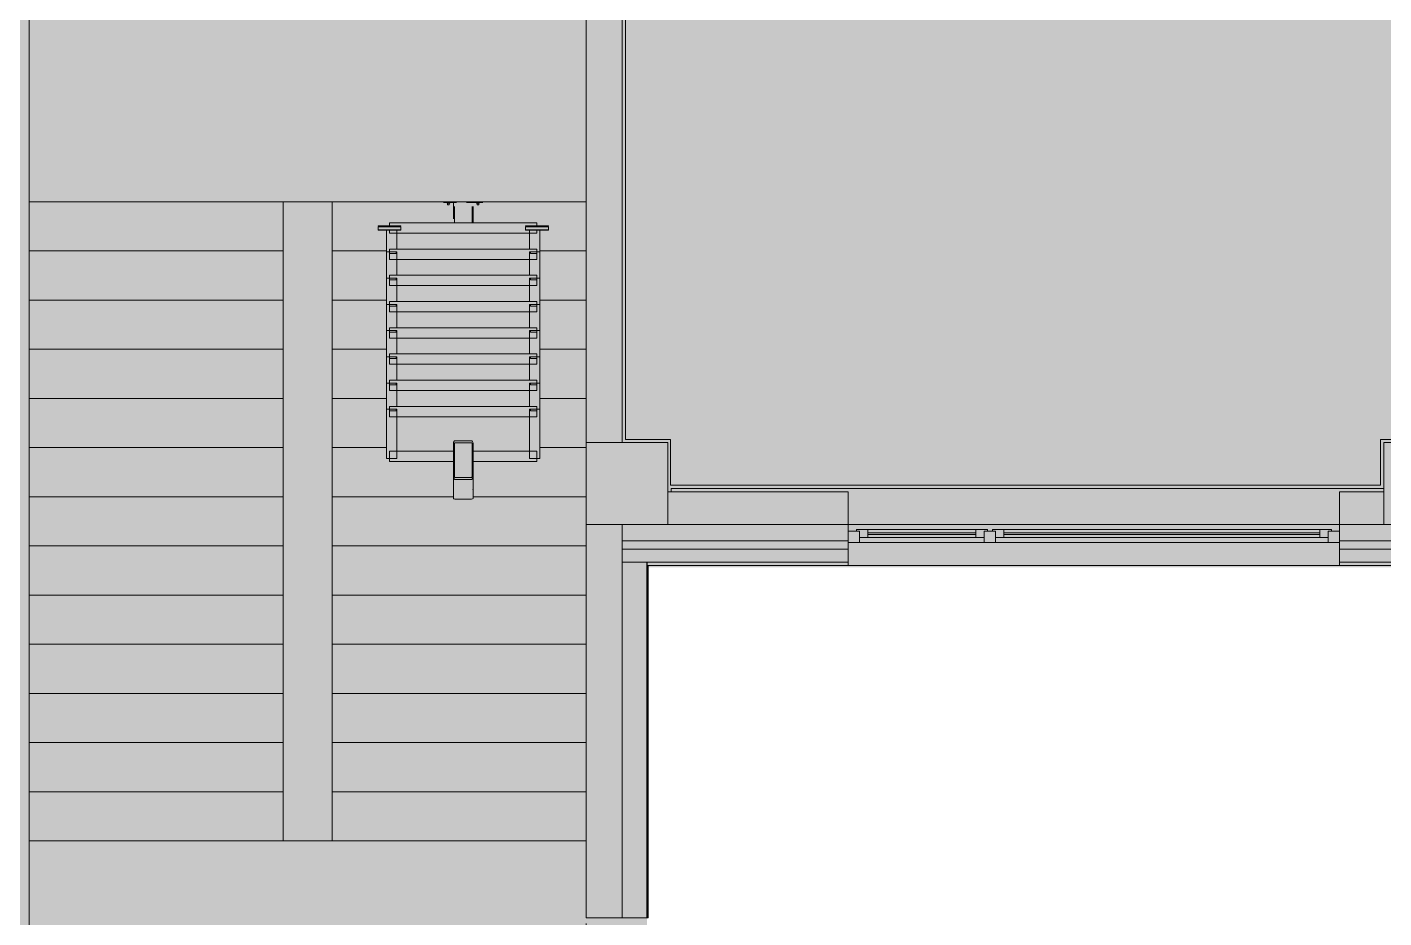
# Model space of a CAD drawing. Header units: millimetres. Extents: x 957 to 228198, y -8553 to 29000.
# Drawn here: x 173256 to 181538, y 1150 to 6585 of the extents above; entities that cross this region are included whole.
import ezdxf

# ---------------------------------------------------------------- set-up
doc = ezdxf.new("R2010")
doc.units = ezdxf.units.MM
doc.linetypes.add('200_ШТРИХ__ш1_п0_6_', pattern=[160, 100, -60])
doc.layers.add('A-DETL-GENF-3', color=7, linetype='Continuous', lineweight=9, true_color=0xc0c0c0, transparency=0.4)
for name, color, linetype, lineweight in [('A-DETL-MBND-1', 7, '200_ШТРИХ__ш1_п0_6_', 9), ('A-WALL', 7, 'Continuous', 9), ('A-WALL-2', 7, 'Continuous', 5)]:
    doc.layers.add(name, color=color, linetype=linetype, lineweight=lineweight)
for name, color, linetype, lineweight, true_color in [('A-FLOR-1', 7, 'Continuous', 5, 0xb7b7b7), ('A-GENM-3', 7, 'Continuous', 5, 0x737373), ('A-GLAZ-3', 7, 'Continuous', 5, 0x737373), ('A-WALL-3', 7, 'Continuous', 5, 0x737373), ('A-WALL-4', 7, 'Continuous', 9, 0x737373), ('I-WALL-2', 7, 'Continuous', 5, 0x737373), ('S-COLS-2', 7, 'Continuous', 5, 0x737373), ('S-STRS-2', 7, 'Continuous', 5, 0x737373)]:
    doc.layers.add(name, color=color, linetype=linetype, lineweight=lineweight, true_color=true_color)

# ---------------------------------------------------------------- blocks, each defined once
blk = doc.blocks.new('BSC_Колонна _Прямоугольная - 500х500-23286270-3_2_2_птичка')
at = {"layer": 'S-COLS-2'}
for p, q in [((250, 250), (-250, 250)), ((-250, 250), (-250, -250)), ((250, -250), (250, 250)), ((-250, -250), (250, -250))]:
    blk.add_line(p, q, dxfattribs=at)
blk = doc.blocks.new('Анкер клиновой - Анкер клиновой МКТ В 10-10-16_85-V319-3_2_2_птичка')
at = {"layer": 'A-DETL-MBND-1'}
for p, q in [((74812, 5515.8), (74812, 5511.8)), ((74812, 5511.8), (74828, 5511.8)), ((74828, 5511.8), (74812, 5511.8)), ((74815, 5515.8), (74815, 5501.8)), ((74815, 5501.8), (74825, 5501.8)), ((74825, 5501.8), (74815, 5501.8)), ((74825, 5501.8), (74825, 5515.8)), ((74828, 5511.8), (74828, 5515.8))]:
    blk.add_line(p, q, dxfattribs=at)
blk = doc.blocks.new('ОМ_Полоса_Трапеция прямоугольная_Прокат_ГОСТ 103-2006 - ОМ_Полоса_Трапеция прямоугольная_Прокат_ГОСТ 103-2006-V320-3_2_2_птичка')
at = {"layer": 'A-GENM-3'}
for p, q in [((74280, 4243.3), (74280, 4253.3)), ((74280, 4253.3), (74320, 4253.3)), ((74320, 4243.3), (74280, 4243.3)), ((74320, 4253.3), (74320, 4243.3))]:
    blk.add_line(p, q, dxfattribs=at)
blk = doc.blocks.new('ОМ_Полоса_Трапеция прямоугольная_Прокат_ГОСТ 103-2006 - ОМ_Полоса_Трапеция прямоугольная_Прокат_ГОСТ 103-2006-V321-3_2_2_птичка')
at = {"layer": 'A-GENM-3'}
for p, q in [((74320, 4893.3), (74280, 4893.3)), ((74280, 4893.3), (74280, 4883.3)), ((74320, 4883.3), (74320, 4893.3)), ((74280, 4883.3), (74320, 4883.3))]:
    blk.add_line(p, q, dxfattribs=at)
blk = doc.blocks.new('ОМ_Полоса_Трапеция прямоугольная_Прокат_ГОСТ 103-2006 - ОМ_Полоса_Трапеция прямоугольная_Прокат_ГОСТ 103-2006-V322-3_2_2_птичка')
at = {"layer": 'A-GENM-3'}
for p, q in [((74320, 5053.3), (74280, 5053.3)), ((74280, 5053.3), (74280, 5043.3)), ((74320, 5043.3), (74320, 5053.3)), ((74280, 5043.3), (74320, 5043.3))]:
    blk.add_line(p, q, dxfattribs=at)
blk = doc.blocks.new('ОМ_Полоса_Трапеция прямоугольная_Прокат_ГОСТ 103-2006 - ОМ_Полоса_Трапеция прямоугольная_Прокат_ГОСТ 103-2006-V323-3_2_2_птичка')
at = {"layer": 'A-GENM-3'}
for p, q in [((74320, 5213.3), (74280, 5213.3)), ((74280, 5213.3), (74280, 5203.3)), ((74280, 5203.3), (74320, 5203.3)), ((74320, 5203.3), (74320, 5213.3))]:
    blk.add_line(p, q, dxfattribs=at)
blk = doc.blocks.new('ОМ_Полоса_Прокат_ГОСТ 103-2006 - ОМ_Полоса_Прокат_ГОСТ 103-2006-V324-3_2_2_птичка')
at = {"layer": 'A-GENM-3'}
for p, q in [((74350, 5373.3), (74210, 5373.3)), ((74210, 5373.3), (74210, 5370.3)), ((74210, 5370.3), (74350, 5370.3)), ((74350, 5370.3), (74350, 5373.3))]:
    blk.add_line(p, q, dxfattribs=at)
blk = doc.blocks.new('ОМ_Полоса_Прокат_ГОСТ 103-2006 - ОМ_Полоса_Прокат_ГОСТ 103-2006-V325-3_2_2_птичка')
at = {"layer": 'A-GENM-3'}
for p, q in [((74210, 5365.9), (74350, 5365.9)), ((74210, 5349), (74210, 5365.9)), ((74350, 5349), (74210, 5349)), ((74210, 5349), (74210, 5345.6)), ((74210, 5345.6), (74350, 5345.6)), ((74350, 5365.9), (74350, 5349)), ((74350, 5345.6), (74350, 5349))]:
    blk.add_line(p, q, dxfattribs=at)
blk = doc.blocks.new('ОМ_Полоса_Трапеция прямоугольная_Прокат_ГОСТ 103-2006 - ОМ_Полоса_Трапеция прямоугольная_Прокат_ГОСТ 103-2006-V326-3_2_2_птичка')
at = {"layer": 'A-GENM-3'}
for p, q in [((75140, 4243.3), (75140, 4253.3)), ((75140, 4253.3), (75180, 4253.3)), ((75180, 4243.3), (75140, 4243.3)), ((75180, 4253.3), (75180, 4243.3))]:
    blk.add_line(p, q, dxfattribs=at)
blk = doc.blocks.new('ОМ_Полоса_Трапеция прямоугольная_Прокат_ГОСТ 103-2006 - ОМ_Полоса_Трапеция прямоугольная_Прокат_ГОСТ 103-2006-V327-3_2_2_птичка')
at = {"layer": 'A-GENM-3'}
for p, q in [((75140, 4893.3), (75140, 4883.3)), ((75180, 4893.3), (75140, 4893.3)), ((75180, 4883.3), (75180, 4893.3)), ((75140, 4883.3), (75180, 4883.3))]:
    blk.add_line(p, q, dxfattribs=at)
blk = doc.blocks.new('ОМ_Полоса_Трапеция прямоугольная_Прокат_ГОСТ 103-2006 - ОМ_Полоса_Трапеция прямоугольная_Прокат_ГОСТ 103-2006-V328-3_2_2_птичка')
at = {"layer": 'A-GENM-3'}
for p, q in [((75140, 5053.3), (75140, 5043.3)), ((75180, 5053.3), (75140, 5053.3)), ((75180, 5043.3), (75180, 5053.3)), ((75140, 5043.3), (75180, 5043.3))]:
    blk.add_line(p, q, dxfattribs=at)
blk = doc.blocks.new('ОМ_Полоса_Трапеция прямоугольная_Прокат_ГОСТ 103-2006 - ОМ_Полоса_Трапеция прямоугольная_Прокат_ГОСТ 103-2006-V329-3_2_2_птичка')
at = {"layer": 'A-GENM-3'}
for p, q in [((75140, 5213.3), (75140, 5203.3)), ((75180, 5213.3), (75140, 5213.3)), ((75140, 5203.3), (75180, 5203.3)), ((75180, 5203.3), (75180, 5213.3))]:
    blk.add_line(p, q, dxfattribs=at)
blk = doc.blocks.new('ОМ_Полоса_Прокат_ГОСТ 103-2006 - ОМ_Полоса_Прокат_ГОСТ 103-2006-V330-3_2_2_птичка')
at = {"layer": 'A-GENM-3'}
for p, q in [((75110, 5373.3), (75110, 5370.3)), ((75250, 5373.3), (75110, 5373.3)), ((75110, 5370.3), (75250, 5370.3)), ((75250, 5370.3), (75250, 5373.3))]:
    blk.add_line(p, q, dxfattribs=at)
blk = doc.blocks.new('ОМ_Полоса_Прокат_ГОСТ 103-2006 - ОМ_Полоса_Прокат_ГОСТ 103-2006-V331-3_2_2_птичка')
at = {"layer": 'A-GENM-3'}
for p, q in [((75110, 5365.9), (75250, 5365.9)), ((75110, 5349), (75110, 5365.9)), ((75110, 5349), (75110, 5345.6)), ((75250, 5349), (75110, 5349)), ((75110, 5345.6), (75250, 5345.6)), ((75250, 5365.9), (75250, 5349)), ((75250, 5345.6), (75250, 5349))]:
    blk.add_line(p, q, dxfattribs=at)
blk = doc.blocks.new('ОМ_Труба_ГОСТ 8639-82 - ОМ_Труба_ГОСТ 8639-82-V332-3_2_2_птичка')
at = {"layer": 'A-GENM-3'}
for p, q in [((74679, 4061), (74781, 4061)), ((74670, 3843.3), (74670, 4043.4)), ((74676, 4043.4), (74676, 3843.3)), ((74781, 4049.3), (74679, 4049.3)), ((74784, 3843.3), (74784, 4043.4)), ((74790, 4043.4), (74790, 3843.3)), ((74670, 3843.3), (74670, 3709.3)), ((74679, 3837.4), (74781, 3837.4)), ((74781, 3825.6), (74679, 3825.6)), ((74790, 3709.3), (74790, 3843.3)), ((74781, 3704.7), (74679, 3704.7))]:
    blk.add_line(p, q, dxfattribs=at)
at = {"layer": 'A-GENM-3', "flags": 128}
for points in [[(74670, 4043.4), (74670.2, 4046.8), (74670.7, 4050.1), (74671.5, 4053.2), (74672.6, 4055.9), (74674, 4058.1), (74675.6, 4059.7), (74677.2, 4060.7), (74679, 4061)], [(74781, 4061), (74782.8, 4060.7), (74784.4, 4059.7), (74786, 4058.1), (74787.4, 4055.9), (74788.5, 4053.2), (74789.3, 4050.1), (74789.8, 4046.8), (74790, 4043.4)], [(74679, 4049.3), (74678.4, 4049.1), (74677.9, 4048.8), (74677.3, 4048.3), (74676.9, 4047.5), (74676.5, 4046.6), (74676.2, 4045.6), (74676.1, 4044.5), (74676, 4043.4)], [(74784, 4043.4), (74783.9, 4044.5), (74783.8, 4045.6), (74783.5, 4046.6), (74783.1, 4047.5), (74782.7, 4048.3), (74782.1, 4048.8), (74781.6, 4049.1), (74781, 4049.3)], [(74679, 3825.6), (74677.2, 3826), (74675.6, 3827), (74674, 3828.6), (74672.6, 3830.8), (74671.5, 3833.5), (74670.7, 3836.5), (74670.2, 3839.9), (74670, 3843.3)], [(74676, 3843.3), (74676.1, 3842.1), (74676.2, 3841), (74676.5, 3840), (74676.9, 3839.1), (74677.3, 3838.4), (74677.9, 3837.9), (74678.4, 3837.5), (74679, 3837.4)], [(74790, 3843.3), (74789.8, 3839.9), (74789.3, 3836.5), (74788.5, 3833.5), (74787.4, 3830.8), (74786, 3828.6), (74784.4, 3827), (74782.8, 3826), (74781, 3825.6)], [(74781, 3837.4), (74781.6, 3837.5), (74782.1, 3837.9), (74782.7, 3838.4), (74783.1, 3839.1), (74783.5, 3840), (74783.8, 3841), (74783.9, 3842.1), (74784, 3843.3)]]:
    blk.add_lwpolyline(points, dxfattribs=at)
at = {"layer": 'A-GENM-3'}
for centre, start_param, end_param in [((74679, 3761.3), 2.617994, 3.141593), ((74781, 3761.3), 0, 0.523599), ((74679, 3709.3), 3.141593, 4.712389), ((74781, 3709.3), 4.712389, 6.283185)]:
    blk.add_ellipse(centre, major_axis=(9, 0), ratio=0.509802, start_param=start_param, end_param=end_param, dxfattribs=at)
blk = doc.blocks.new('ОМ_Уголок_ГОСТ 8509-93 - ОМ_Уголок_ГОСТ 8509-93-V333-3_2_2_птичка')
at = {"layer": 'A-GENM-3'}
for p, q in [((0, 45.2), (0, -17.8)), ((390, 45.2), (0, 45.2)), ((900, 45.2), (510, 45.2)), ((900, -17.8), (900, 45.2)), ((0, -17.8), (390, -17.8)), ((510, -17.8), (900, -17.8))]:
    blk.add_line(p, q, dxfattribs=at)
blk = doc.blocks.new('ОМ_Уголок_ГОСТ 8509-93 - ОМ_Уголок_ГОСТ 8509-93-V334-3_2_2_птичка')
at = {"layer": 'A-GENM-3'}
for p, q in [((0, 45.2), (0, -17.8)), ((900, 45.2), (0, 45.2)), ((900, -17.8), (900, 45.2)), ((0, -17.8), (900, -17.8))]:
    blk.add_line(p, q, dxfattribs=at)
blk = doc.blocks.new('ОМ_Уголок_ГОСТ 8509-93 - ОМ_Уголок_ГОСТ 8509-93-V335-3_2_2_птичка')
at = {"layer": 'A-GENM-3'}
for p, q in [((0, 45.2), (0, -17.8)), ((300, 45.2), (0, 45.2)), ((300, -17.8), (300, 45.2)), ((0, -17.8), (300, -17.8))]:
    blk.add_line(p, q, dxfattribs=at)
blk = doc.blocks.new('ОМ_Уголок_ГОСТ 8509-93 - ОМ_Уголок_ГОСТ 8509-93-V336-3_2_2_птичка')
at = {"layer": 'A-GENM-3'}
for p, q in [((0, 45.2), (0, -17.8)), ((300, 45.2), (0, 45.2)), ((300, -17.8), (300, 45.2)), ((0, -17.8), (298.7, -17.8))]:
    blk.add_line(p, q, dxfattribs=at)
blk = doc.blocks.new('ОМ_Уголок_ГОСТ 8509-93 - ОМ_Уголок_ГОСТ 8509-93-V337-3_2_2_птичка')
at = {"layer": 'A-GENM-3'}
for p, q in [((0, 45.2), (0, -17.8)), ((142.2, 45.2), (0, 45.2)), ((0, -17.8), (160, -17.8))]:
    blk.add_line(p, q, dxfattribs=at)
blk = doc.blocks.new('ОМ_Уголок_ГОСТ 8509-93 - ОМ_Уголок_ГОСТ 8509-93-V338-3_2_2_птичка')
at = {"layer": 'A-GENM-3'}
for p, q in [((300, 45.2), (157.8, 45.2)), ((300, -17.8), (300, 45.2)), ((140, -17.8), (300, -17.8))]:
    blk.add_line(p, q, dxfattribs=at)
blk = doc.blocks.new('ОМ_Уголок_ГОСТ 8509-93 - ОМ_Уголок_ГОСТ 8509-93-V339-3_2_2_птичка')
at = {"layer": 'A-GENM-3'}
for p, q in [((0, 45.2), (0, 27.8)), ((900, 45.2), (0, 45.2)), ((0, 7.4), (0, -17.8)), ((900, 27.8), (900, 45.2)), ((900, -17.8), (900, 7.4)), ((0, -17.8), (900, -17.8))]:
    blk.add_line(p, q, dxfattribs=at)
blk = doc.blocks.new('ОМ_Уголок_ГОСТ 8509-93 - ОМ_Уголок_ГОСТ 8509-93-V340-3_2_2_птичка')
at = {"layer": 'A-GENM-3'}
for p, q in [((0, 45.2), (0, -17.8)), ((7.4, 45.2), (0, 45.2)), ((142.2, 45.2), (27.8, 45.2)), ((0, -17.8), (7.4, -17.8)), ((27.8, -17.8), (160, -17.8))]:
    blk.add_line(p, q, dxfattribs=at)
blk = doc.blocks.new('ОМ_Уголок_ГОСТ 8509-93 - ОМ_Уголок_ГОСТ 8509-93-V341-3_2_2_птичка')
at = {"layer": 'A-GENM-3'}
for p, q in [((272.2, 45.2), (157.8, 45.2)), ((300, 45.2), (292.6, 45.2)), ((300, -17.8), (300, 45.2)), ((140, -17.8), (272.2, -17.8)), ((292.6, -17.8), (300, -17.8))]:
    blk.add_line(p, q, dxfattribs=at)
blk = doc.blocks.new('ОМ_Труба_ГОСТ 8639-82 - ОМ_Труба_ГОСТ 8639-82-V342-3_2_2_птичка')
at = {"layer": 'A-DETL-MBND-1'}
for p, q in [((74670, 5515.8), (74670, 5391.1)), ((74676, 5391.1), (74676, 5515.8)), ((74784, 5391.1), (74784, 5515.8)), ((74790, 5391.1), (74790, 5515.8))]:
    blk.add_line(p, q, dxfattribs=at)
blk = doc.blocks.new('ОМ_Уголок_ГОСТ 8510-86 - ОМ_Уголок_ГОСТ 8510-86-V343-3_2_2_птичка')
at = {"layer": 'A-DETL-MBND-1'}
blk.add_line((0, 0), (240, 0), dxfattribs=at)
blk = doc.blocks.new('120_Окно_СКБ_2Ст - 120_Окно_СКБ_2Ст 3000х2500 _мал_створка слева_-22809161-3_2_2_птичка')
at = {"layer": 'A-GLAZ-3'}
for p, q in [((-1500, -75), (-1500, -5)), ((-1500, -5), (-1430, -5)), ((1500, -5), (-1500, -5)), ((-1430, -75), (-1500, -75)), ((-1500, -75), (-1450, -75)), ((-1430, -75), (-1450, -75)), ((-1450, -75), (-1450, -85)), ((-1430, -5), (-1430, -75)), ((600, -35), (-1430, -35)), ((-1430, -35), (-1430, -75)), ((-1380, -85), (-1380, -35)), ((-1380, -55), (550, -55)), ((550, -65), (-1380, -65)), ((550, -85), (550, -35)), ((600, -75), (600, -5)), ((600, -5), (670, -5)), ((600, -75), (600, -35)), ((670, -75), (600, -75)), ((620, -75), (600, -75)), ((620, -75), (650, -75)), ((620, -85), (620, -75)), ((670, -75), (650, -75)), ((650, -75), (650, -85)), ((670, -5), (670, -75)), ((1430, -35), (670, -35)), ((670, -35), (670, -75)), ((720, -85), (720, -35)), ((720, -55), (1380, -55)), ((1380, -65), (720, -65)), ((1380, -85), (1380, -35)), ((1430, -75), (1430, -5)), ((1430, -5), (1500, -5)), ((1430, -75), (1430, -35)), ((1500, -75), (1430, -75)), ((1450, -75), (1430, -75)), ((1450, -75), (1500, -75)), ((1450, -85), (1450, -75)), ((1500, -5), (1500, -75)), ((-1450, -85), (620, -85)), ((620, -85), (-1450, -85)), ((650, -85), (1450, -85)), ((1450, -85), (650, -85))]:
    blk.add_line(p, q, dxfattribs=at)

msp = doc.modelspace()

# ---------------------------------------------------------------- hatches: boundary and pattern name
at = {"layer": 'A-DETL-GENF-3'}
h = msp.add_hatch(color=256, dxfattribs=at)
h.paths.add_polyline_path([(167348.1, -251.7), (177038.1, -250), (177041.1, 3288.3), (185758.1, 3288.3), (185758.1, 27348.3), (143098.1, 27348.3), (143098.1, 23888.3), (139948.1, 23887.4), (139948.1, 15358), (139498.2, 15353), (139498.2, -251.7), (167098.1, -251.7)])
h.paths.add_polyline_path([(168253.1, 151), (168237.1, 151), (168237.1, 551), (168253.1, 551)])
h.paths.add_polyline_path([(171639.1, 151), (171623.1, 151), (171623.1, 551), (171639.1, 551), (171639.1, 172.5)])
h.paths.add_polyline_path([(168237.1, 1051), (168237.6, 1545.2), (168253.1, 1545.2), (168253.1, 1258), (169542.1, 1258), (169542.1, 1242), (168253.1, 1242), (168253.1, 1051), (168237.6, 1051)])
h.paths.add_polyline_path([(171623.1, 1051), (171623.1, 1530.1), (171639.1, 1530.1), (171639.1, 1051)])
h.paths.add_polyline_path([(170407.7, 1232), (170364.1, 1232), (170364.1, 1248), (171622.8, 1248), (171622.8, 1232), (170409.2, 1232)])
h.paths.add_polyline_path([(171638.9, 2030.1), (171623.1, 2030.1), (171623.1, 2332), (170364.1, 2332), (170364.1, 2348), (171639.1, 2347.5), (171639.1, 2030.1)])
h.paths.add_polyline_path([(168253.1, 2045.2), (168237.1, 2045.2), (168237.1, 2789), (168253.1, 2789), (168253.1, 2350.4)])
h.paths.add_polyline_path([(169243.4, 2342), (168253.4, 2342), (168253.4, 2358), (169543.5, 2358), (169543.5, 2342), (169470, 2342)])
h.paths.add_polyline_path([(168253.1, 3289), (168237.1, 3289), (168237.1, 3729), (168253.1, 3729)])
h.paths.add_polyline_path([(173543.1, 6780), (173543.1, 7680), (173593.1, 7680), (173593.1, 6780)])
h.paths.add_polyline_path([(174843.1, 7680), (174843.1, 7730), (174833.1, 7730), (174836.7, 7760), (174878.1, 7760), (174878.1, 7908), (174948.1, 7908), (174948.1, 7900), (174893.1, 7900), (174893.1, 7680), (174948.1, 7680), (174948.1, 7672), (174878.1, 7672), (174878.1, 7680), (174859.1, 7680)])
h.paths.add_polyline_path([(174836.7, 7280), (174793.1, 7280), (174793.1, 7680), (174843.1, 7680), (174843.1, 7280)])
h.paths.add_polyline_path([(173485.1, 7672), (173438.1, 7672), (173438.1, 7680), (173493.1, 7680), (173493.1, 7900), (173438.1, 7900), (173440.3, 7908), (173508.1, 7908), (173508.1, 7760), (173553.1, 7760), (173553.1, 7730), (173543.1, 7730), (173543.1, 7680), (173508.1, 7680), (173508.1, 7672), (173493.1, 7672)])
h.paths.add_polyline_path([(168078.1, 7672), (168008.1, 7672), (168008.1, 7820), (167988.1, 7820), (167988.1, 7860), (167998.1, 7860), (167998.1, 7900), (168008.1, 7900), (168008.1, 7908), (168078.1, 7908), (168078.1, 7900), (168023.1, 7895.1), (168023.1, 7680), (168078.1, 7680)])
h.paths.add_polyline_path([(172840.8, 7672), (172808.1, 7672), (172808.1, 7820), (172788.1, 7820), (172788.1, 7860), (172798.1, 7860), (172798.1, 7900), (172808.1, 7900), (172808.1, 7908), (172878.1, 7908), (172878.1, 7900), (172823.1, 7895.1), (172823.1, 7680), (172878.1, 7680), (172878.1, 7672), (172848.1, 7672)])
h.paths.add_polyline_path([(170545.1, 7672), (170508.1, 7672), (170508.1, 7820), (170488.1, 7820), (170488.1, 7860), (170498.1, 7860), (170498.1, 7900), (170508.1, 7900), (170508.1, 7908), (170578.1, 7908), (170578.1, 7900), (170523.1, 7895.1), (170523.1, 7680), (170578.1, 7680), (170578.1, 7672), (170548.1, 7672)])
h.paths.add_polyline_path([(167138.1, 7672), (167068.1, 7672), (167068.1, 7680), (167123.1, 7680), (167118.1, 7900), (167068.1, 7900), (167068.1, 7908), (167138.1, 7908), (167138.1, 7900), (167148.1, 7895.1), (167148.1, 7860), (167158.1, 7860), (167158.1, 7820), (167138.1, 7820), (167138.1, 7680)])
h.paths.add_polyline_path([(169418.1, 7672), (169418.1, 7680), (169473.1, 7680), (169473.1, 7900), (169418.1, 7900), (169418.1, 7908), (169488.1, 7908), (169488.1, 7900), (169498.1, 7900), (169498.1, 7860), (169508.1, 7858.7), (169508.1, 7820), (169488.1, 7820), (169488.1, 7672), (169448.1, 7672)])
h.paths.add_polyline_path([(171938.1, 7672), (171868.1, 7672), (171868.1, 7680), (171923.1, 7680), (171923.1, 7900), (171868.1, 7900), (171868.1, 7908), (171938.1, 7908), (171938.1, 7900), (171948.1, 7895.1), (171948.1, 7860), (171958.1, 7860), (171958.1, 7820), (171938.1, 7820), (171938.1, 7680)])
h.paths.add_polyline_path([(170498.1, 7900), (170458.1, 7900), (170458.1, 8900), (170498.1, 8900), (170498.1, 7916.7)])
h.paths.add_polyline_path([(167958.1, 7900), (167958.1, 8750), (167998.1, 8750), (167998.1, 7900)])
h.paths.add_polyline_path([(172758.1, 7900), (172758.1, 8750), (172798.1, 8750), (172798.1, 7900)])
h.paths.add_polyline_path([(159665.9, 10300), (159625.9, 10300), (159625.9, 10900), (159665.9, 10900), (159665.9, 10501.7)])
h.paths.add_polyline_path([(157905.9, 10300), (157865.9, 10300), (157865.9, 10900), (157905.9, 10900), (157905.9, 10385.9)])
h.paths.add_polyline_path([(158745.9, 10300), (158745.9, 10900), (158785.9, 10900), (158785.9, 10300)])
h.paths.add_polyline_path([(156985.9, 10300), (156985.9, 10900), (157025.9, 10900), (157025.9, 10300)])
h.paths.add_polyline_path([(157865.9, 10900), (157840.9, 10900), (157840.9, 10980), (157875.9, 10980), (157875.9, 10940), (157865.9, 10940)])
h.paths.add_polyline_path([(158735.9, 10900), (158720.9, 10900), (158720.9, 10980), (158755.9, 10980), (158755.9, 10940), (158745.9, 10940), (158745.9, 10900)])
h.paths.add_polyline_path([(158465.9, 10900), (158465.9, 10940), (158455.9, 10940), (158455.9, 10980), (158490.9, 10980), (158490.9, 10900), (158475.9, 10900)])
h.paths.add_polyline_path([(159355.9, 10900), (159345.9, 10900), (159345.9, 10940), (159335.9, 10940), (159335.9, 10980), (159370.9, 10980), (159370.9, 10900)])
h.paths.add_polyline_path([(157585.9, 10900), (157585.9, 10940), (157575.9, 10940), (157575.9, 10980), (157610.9, 10980), (157610.9, 10900), (157590.9, 10900)])
h.paths.add_polyline_path([(159625.9, 10900), (159600.9, 10900), (159600.9, 10980), (159635.9, 10980), (159635.9, 10940), (159625.9, 10940)])
h.paths.add_polyline_path([(160235.9, 10900), (160225.9, 10900), (160225.9, 10940), (160215.9, 10940), (160215.9, 10980), (160250.9, 10980), (160250.9, 10900)])
h.paths.add_polyline_path([(156985.9, 10900), (156960.9, 10900), (156960.9, 10980), (156995.9, 10980), (156995.9, 10940), (156985.9, 10940), (156985.9, 10925.7)])
h.paths.add_polyline_path([(139948.1, 12070), (139948.1, 12125), (139728.1, 12125), (139728.1, 12070), (139720.1, 12070), (139720.1, 12140), (139868.1, 12140), (139868.1, 12185), (139898.1, 12185), (139898.1, 12175), (139948.1, 12175), (139949.5, 12140), (139956.1, 12140), (139956.1, 12070)])
h.paths.add_polyline_path([(139948.1, 12175), (139949.5, 12225), (140348.1, 12225), (140343.1, 12175), (139949.5, 12175)])
h.paths.add_polyline_path([(140345.1, 13425), (139948.1, 13425), (139949.5, 13475), (140848.1, 13475), (140848.1, 13425), (140620.6, 13425)])
h.paths.add_polyline_path([(139868.1, 13465), (139868.1, 13510), (139720.1, 13514), (139720.1, 13580), (139728.1, 13580), (139728.1, 13525), (139948.1, 13525), (139948.1, 13580), (139956.1, 13580), (139956.1, 13510), (139948.1, 13510), (139948.1, 13475), (139898.1, 13475), (139898.1, 13465), (139888.1, 13465)])
h.paths.add_polyline_path([(178708.1, 15650), (178638.1, 15650), (178638.1, 15658), (178708.1, 15658)])
h.paths.add_polyline_path([(178272.9, 15650), (178272.9, 15658), (178342.9, 15658), (178342.9, 15650)])
h.paths.add_polyline_path([(179678.1, 15650), (179678.1, 16650), (179718.1, 16650), (179718.1, 15650)])
h.paths.add_polyline_path([(178262.9, 15650), (178222.9, 15650), (178222.9, 16650), (178262.9, 16650), (178262.9, 15848.6)])
h.paths.add_polyline_path([(179798.1, 15650), (179728.1, 15650), (179728.1, 15658), (179798.1, 15658)])
h.paths.add_polyline_path([(177182.9, 15650), (177182.9, 15658), (177252.9, 15658), (177252.9, 15650)])
h.paths.add_polyline_path([(183728.1, 15650), (183728.1, 15658), (183798.1, 15658), (183798.1, 15650)])
h.paths.add_polyline_path([(182638.1, 15650), (182638.1, 15658), (182708.1, 15658), (182708.1, 15650)])
h.paths.add_polyline_path([(183718.1, 15650), (183678.1, 15650), (183678.1, 16650), (183718.1, 16650), (183718.1, 15848.6)])
h.paths.add_polyline_path([(185660.1, 17240), (185660.1, 17310), (185668.1, 17310), (185668.1, 17240)])
h.paths.add_polyline_path([(181278.1, 17600), (181278.1, 18590), (181318.1, 18590), (181318.1, 17600)])
h.paths.add_polyline_path([(178438.1, 17600), (178438.1, 18590), (178478.1, 18590), (178478.1, 17600)])
h.paths.add_polyline_path([(185620.3, 18280), (184668.1, 18280), (184668.1, 18320), (185668.1, 18320), (185668.1, 18280)])
h.paths.add_polyline_path([(185660.1, 18330), (185660.1, 18400), (185668.1, 18400), (185668.1, 18330)])
h.paths.add_polyline_path([(180268.1, 18592), (180238.1, 18592), (180238.1, 18600), (180268.1, 18600)])
h.paths.add_polyline_path([(166848.1, 24100), (166848.1, 24150), (167348.1, 24150), (167348.1, 24100)])
h.paths.add_polyline_path([(167284.6, 25850), (166848.1, 25850), (166848.1, 25900), (167348.1, 25900), (167348.1, 25850), (167328.1, 25850)])

# ---------------------------------------------------------------- linework, layer by layer
at = {"layer": 'A-DETL-MBND-1'}
msp.add_line((176668.1, 535), (176668.1, 1150), dxfattribs=at)
at = {"layer": 'A-FLOR-1'}
for p, q in [((176909.1, 9100), (176909.1, 4070)), ((176909.1, 4070), (177183.1, 4070)), ((177183.1, 4070), (177183.1, 3791)), ((181518.1, 3791), (181518.1, 4070)), ((181518.1, 4070), (182058.1, 4070)), ((177183.1, 3791), (181518.1, 3791))]:
    msp.add_line(p, q, dxfattribs=at)
at = {"layer": 'A-WALL'}
msp.add_line((177041.1, 1150), (177041.1, 3296.6), dxfattribs=at)
at = {"layer": 'A-WALL-2'}
msp.add_line((177046.1, 1150), (177046.1, 3300), dxfattribs=at)
at = {"layer": 'A-WALL-3'}
for p, q in [((178268.1, 3750), (177168.1, 3750)), ((178268.1, 3300), (178268.1, 3750)), ((181268.1, 3750), (181268.1, 3300)), ((181538.1, 3750), (181268.1, 3750)), ((176888.1, 3550), (176888.1, 3320)), ((178268.1, 3550), (181268.1, 3550)), ((177046.1, 3300), (185889.7, 3300)), ((176888.1, 1150), (177046.1, 1150))]:
    msp.add_line(p, q, dxfattribs=at)
at = {"layer": 'A-WALL-4'}
for p, q in [((178268.1, 3550), (177168.1, 3550)), ((181538.1, 3550), (181268.1, 3550)), ((176888.1, 3450), (178268.1, 3450)), ((176888.1, 3400), (178268.1, 3400)), ((181268.1, 3450), (182588.1, 3450)), ((181268.1, 3400), (182588.1, 3400)), ((176888.1, 3320), (176888.1, 1150)), ((176888.1, 3320), (178268.1, 3320)), ((177038.1, 1150), (177038.1, 3320)), ((177041.1, 3300), (177041.1, 3320)), ((181268.1, 3320), (182588.1, 3320)), ((177046.1, 3300), (177041.1, 3300))]:
    msp.add_line(p, q, dxfattribs=at)
at = {"layer": 'I-WALL-2'}
for p, q in [((176888.1, 4050), (176888.1, 7900)), ((173268.1, 120), (173268.1, 7680)), ((176668.1, 7680), (176668.1, 4050)), ((177188.1, 3770), (181538.1, 3770)), ((177188.1, 3770), (177188.1, 3750)), ((176668.1, 3550), (176668.1, 1150)), ((181268.1, 3550), (178268.1, 3550)), ((176668.1, 1150), (176888.1, 1150))]:
    msp.add_line(p, q, dxfattribs=at)
at = {"layer": 'S-STRS-2'}
for p, q in [((173268.1, 5520), (174818.1, 5520)), ((173268.1, 5520), (174818.1, 5520)), ((174818.1, 5520), (176668.1, 5520)), ((174818.1, 5220), (174818.1, 5520)), ((175118.1, 5520), (175118.1, 5220)), ((173268.1, 5220), (174818.1, 5220)), ((173268.1, 5220), (174818.1, 5220)), ((174818.1, 4920), (174818.1, 5220)), ((175118.1, 5220), (175118.1, 4920)), ((175450.3, 5220), (175118.1, 5220)), ((175450.3, 5220), (175118.1, 5220)), ((176668.1, 5220), (176385.9, 5220)), ((176668.1, 5220), (176385.9, 5220)), ((173268.1, 4920), (174818.1, 4920)), ((173268.1, 4920), (174818.1, 4920)), ((174818.1, 4620), (174818.1, 4920)), ((175118.1, 4920), (175118.1, 4620)), ((175450.3, 4920), (175118.1, 4920)), ((175450.3, 4920), (175118.1, 4920)), ((176668.1, 4920), (176385.9, 4920)), ((176668.1, 4920), (176385.9, 4920)), ((173268.1, 4620), (174818.1, 4620)), ((173268.1, 4620), (174818.1, 4620)), ((174818.1, 4320), (174818.1, 4620)), ((175118.1, 4620), (175118.1, 4320)), ((175450.3, 4620), (175118.1, 4620)), ((175450.3, 4620), (175118.1, 4620)), ((176668.1, 4620), (176385.9, 4620)), ((176668.1, 4620), (176385.9, 4620)), ((173268.1, 4320), (174818.1, 4320)), ((173268.1, 4320), (174818.1, 4320)), ((174818.1, 4020), (174818.1, 4320)), ((175118.1, 4320), (175118.1, 4020)), ((175450.3, 4320), (175118.1, 4320)), ((175450.3, 4320), (175118.1, 4320)), ((176668.1, 4320), (176385.9, 4320)), ((176668.1, 4320), (176385.9, 4320)), ((173268.1, 4020), (174818.1, 4020)), ((173268.1, 4020), (174818.1, 4020)), ((174818.1, 3720), (174818.1, 4020)), ((175118.1, 4020), (175118.1, 3720)), ((175450.3, 4020), (175118.1, 4020)), ((175450.3, 4020), (175118.1, 4020)), ((176668.1, 4020), (176385.9, 4020)), ((176668.1, 4020), (176385.9, 4020)), ((173268.1, 3720), (174818.1, 3720)), ((173268.1, 3720), (174818.1, 3720)), ((174818.1, 3420), (174818.1, 3720)), ((175118.1, 3720), (175118.1, 3420)), ((175859.4, 3720), (175118.1, 3720)), ((175859.4, 3720), (175118.1, 3720)), ((176668.1, 3720), (175976.7, 3720)), ((176668.1, 3720), (175976.7, 3720)), ((173268.1, 3420), (174818.1, 3420)), ((173268.1, 3420), (174818.1, 3420)), ((174818.1, 3120), (174818.1, 3420)), ((175118.1, 3420), (175118.1, 3120)), ((176668.1, 3420), (175118.1, 3420)), ((176668.1, 3420), (175118.1, 3420)), ((173268.1, 3120), (174818.1, 3120)), ((173268.1, 3120), (174818.1, 3120)), ((174818.1, 2820), (174818.1, 3120)), ((175118.1, 3120), (175118.1, 2820)), ((176668.1, 3120), (175118.1, 3120)), ((176668.1, 3120), (175118.1, 3120)), ((173268.1, 2820), (174818.1, 2820)), ((173268.1, 2820), (174818.1, 2820)), ((174818.1, 2520), (174818.1, 2820)), ((175118.1, 2820), (175118.1, 2520)), ((176668.1, 2820), (175118.1, 2820)), ((176668.1, 2820), (175118.1, 2820)), ((173268.1, 2520), (174818.1, 2520)), ((173268.1, 2520), (174818.1, 2520)), ((174818.1, 2220), (174818.1, 2520)), ((175118.1, 2520), (175118.1, 2220)), ((176668.1, 2520), (175118.1, 2520)), ((176668.1, 2520), (175118.1, 2520)), ((173268.1, 2220), (174818.1, 2220)), ((173268.1, 2220), (174818.1, 2220)), ((174818.1, 1920), (174818.1, 2220)), ((175118.1, 2220), (175118.1, 1920)), ((176668.1, 2220), (175118.1, 2220)), ((176668.1, 2220), (175118.1, 2220)), ((173268.1, 1920), (174818.1, 1920)), ((173268.1, 1920), (174818.1, 1920)), ((174818.1, 1620), (174818.1, 1920)), ((175118.1, 1920), (175118.1, 1620)), ((176668.1, 1920), (175118.1, 1920)), ((176668.1, 1920), (175118.1, 1920)), ((173268.1, 1620), (174818.1, 1620)), ((173268.1, 1620), (174818.1, 1620)), ((175118.1, 1620), (174818.1, 1620)), ((176668.1, 1620), (175118.1, 1620)), ((176668.1, 1620), (175118.1, 1620))]:
    msp.add_line(p, q, dxfattribs=at)

# ---------------------------------------------------------------- block references
at = {"layer": 'A-DETL-MBND-1', "extrusion": (0, 0, -1)}
msp.add_blockref('ОМ_Уголок_ГОСТ 8510-86 - ОМ_Уголок_ГОСТ 8510-86-V343-3_2_2_птичка', (-176038.1, 5515.8), dxfattribs=at)
at = {"layer": 'A-DETL-MBND-1'}
for name, p in [('Анкер клиновой - Анкер клиновой МКТ В 10-10-16_85-V319-3_2_2_птичка', (101008.1, 0)), ('ОМ_Труба_ГОСТ 8639-82 - ОМ_Труба_ГОСТ 8639-82-V342-3_2_2_птичка', (101188.1, 0)), ('Анкер клиновой - Анкер клиновой МКТ В 10-10-16_85-V319-3_2_2_птичка', (101188.1, 0))]:
    msp.add_blockref(name, p, dxfattribs=at)
at = {"layer": 'A-GENM-3', "extrusion": (0, 0, -1)}
for name, p, rotation in [('ОМ_Уголок_ГОСТ 8509-93 - ОМ_Уголок_ГОСТ 8509-93-V339-3_2_2_птичка', (-175468.1, 5373.3), 180), ('ОМ_Уголок_ГОСТ 8509-93 - ОМ_Уголок_ГОСТ 8509-93-V341-3_2_2_птичка', (-175468.1, 5073.3), 90.00000000000087), ('ОМ_Уголок_ГОСТ 8509-93 - ОМ_Уголок_ГОСТ 8509-93-V340-3_2_2_птичка', (-176368.1, 5373.3), 270.0000000000007), ('ОМ_Уголок_ГОСТ 8509-93 - ОМ_Уголок_ГОСТ 8509-93-V334-3_2_2_птичка', (-175468.1, 5213.3), 180), ('ОМ_Уголок_ГОСТ 8509-93 - ОМ_Уголок_ГОСТ 8509-93-V338-3_2_2_птичка', (-175468.1, 4913.3), 90.00000000000087), ('ОМ_Уголок_ГОСТ 8509-93 - ОМ_Уголок_ГОСТ 8509-93-V337-3_2_2_птичка', (-176368.1, 5213.3), 270.0000000000007), ('ОМ_Уголок_ГОСТ 8509-93 - ОМ_Уголок_ГОСТ 8509-93-V338-3_2_2_птичка', (-175468.1, 4753.3), 90.00000000000087), ('ОМ_Уголок_ГОСТ 8509-93 - ОМ_Уголок_ГОСТ 8509-93-V334-3_2_2_птичка', (-175468.1, 5053.3), 180), ('ОМ_Уголок_ГОСТ 8509-93 - ОМ_Уголок_ГОСТ 8509-93-V337-3_2_2_птичка', (-176368.1, 5053.3), 270.0000000000007), ('ОМ_Уголок_ГОСТ 8509-93 - ОМ_Уголок_ГОСТ 8509-93-V338-3_2_2_птичка', (-175468.1, 4593.3), 90.00000000000087), ('ОМ_Уголок_ГОСТ 8509-93 - ОМ_Уголок_ГОСТ 8509-93-V334-3_2_2_птичка', (-175468.1, 4893.3), 180), ('ОМ_Уголок_ГОСТ 8509-93 - ОМ_Уголок_ГОСТ 8509-93-V337-3_2_2_птичка', (-176368.1, 4893.3), 270.0000000000007), ('ОМ_Уголок_ГОСТ 8509-93 - ОМ_Уголок_ГОСТ 8509-93-V338-3_2_2_птичка', (-175468.1, 4433.3), 90.00000000000087), ('ОМ_Уголок_ГОСТ 8509-93 - ОМ_Уголок_ГОСТ 8509-93-V334-3_2_2_птичка', (-175468.1, 4733.3), 180), ('ОМ_Уголок_ГОСТ 8509-93 - ОМ_Уголок_ГОСТ 8509-93-V337-3_2_2_птичка', (-176368.1, 4733.3), 270.0000000000007), ('ОМ_Уголок_ГОСТ 8509-93 - ОМ_Уголок_ГОСТ 8509-93-V338-3_2_2_птичка', (-175468.1, 4273.3), 90.00000000000087), ('ОМ_Уголок_ГОСТ 8509-93 - ОМ_Уголок_ГОСТ 8509-93-V334-3_2_2_птичка', (-175468.1, 4573.3), 180), ('ОМ_Уголок_ГОСТ 8509-93 - ОМ_Уголок_ГОСТ 8509-93-V337-3_2_2_птичка', (-176368.1, 4573.3), 270.0000000000007), ('ОМ_Уголок_ГОСТ 8509-93 - ОМ_Уголок_ГОСТ 8509-93-V338-3_2_2_птичка', (-175468.1, 4113.3), 90.00000000000087), ('ОМ_Уголок_ГОСТ 8509-93 - ОМ_Уголок_ГОСТ 8509-93-V334-3_2_2_птичка', (-175468.1, 4413.3), 180), ('ОМ_Уголок_ГОСТ 8509-93 - ОМ_Уголок_ГОСТ 8509-93-V337-3_2_2_птичка', (-176368.1, 4413.3), 270.0000000000007), ('ОМ_Уголок_ГОСТ 8509-93 - ОМ_Уголок_ГОСТ 8509-93-V336-3_2_2_птичка', (-175468.1, 3953.3), 90.00000000000087), ('ОМ_Уголок_ГОСТ 8509-93 - ОМ_Уголок_ГОСТ 8509-93-V334-3_2_2_птичка', (-175468.1, 4253.3), 180), ('ОМ_Уголок_ГОСТ 8509-93 - ОМ_Уголок_ГОСТ 8509-93-V335-3_2_2_птичка', (-176368.1, 4253.3), 270.0000000000007)]:
    msp.add_blockref(name, p, dxfattribs=dict(at, rotation=rotation))
at = {"layer": 'A-GENM-3'}
for name, p in [('ОМ_Полоса_Прокат_ГОСТ 103-2006 - ОМ_Полоса_Прокат_ГОСТ 103-2006-V324-3_2_2_птичка', (101188.1, 0)), ('ОМ_Полоса_Прокат_ГОСТ 103-2006 - ОМ_Полоса_Прокат_ГОСТ 103-2006-V325-3_2_2_птичка', (101188.1, 0)), ('ОМ_Полоса_Прокат_ГОСТ 103-2006 - ОМ_Полоса_Прокат_ГОСТ 103-2006-V330-3_2_2_птичка', (101188.1, 0)), ('ОМ_Полоса_Прокат_ГОСТ 103-2006 - ОМ_Полоса_Прокат_ГОСТ 103-2006-V331-3_2_2_птичка', (101188.1, 0)), ('ОМ_Полоса_Трапеция прямоугольная_Прокат_ГОСТ 103-2006 - ОМ_Полоса_Трапеция прямоугольная_Прокат_ГОСТ 103-2006-V323-3_2_2_птичка', (101188.1, 0)), ('ОМ_Полоса_Трапеция прямоугольная_Прокат_ГОСТ 103-2006 - ОМ_Полоса_Трапеция прямоугольная_Прокат_ГОСТ 103-2006-V329-3_2_2_птичка', (101188.1, 0)), ('ОМ_Полоса_Трапеция прямоугольная_Прокат_ГОСТ 103-2006 - ОМ_Полоса_Трапеция прямоугольная_Прокат_ГОСТ 103-2006-V322-3_2_2_птичка', (101188.1, 0)), ('ОМ_Полоса_Трапеция прямоугольная_Прокат_ГОСТ 103-2006 - ОМ_Полоса_Трапеция прямоугольная_Прокат_ГОСТ 103-2006-V328-3_2_2_птичка', (101188.1, 0)), ('ОМ_Полоса_Трапеция прямоугольная_Прокат_ГОСТ 103-2006 - ОМ_Полоса_Трапеция прямоугольная_Прокат_ГОСТ 103-2006-V321-3_2_2_птичка', (101188.1, 0)), ('ОМ_Полоса_Трапеция прямоугольная_Прокат_ГОСТ 103-2006 - ОМ_Полоса_Трапеция прямоугольная_Прокат_ГОСТ 103-2006-V327-3_2_2_птичка', (101188.1, 0)), ('ОМ_Полоса_Трапеция прямоугольная_Прокат_ГОСТ 103-2006 - ОМ_Полоса_Трапеция прямоугольная_Прокат_ГОСТ 103-2006-V320-3_2_2_птичка', (101188.1, 480)), ('ОМ_Полоса_Трапеция прямоугольная_Прокат_ГОСТ 103-2006 - ОМ_Полоса_Трапеция прямоугольная_Прокат_ГОСТ 103-2006-V326-3_2_2_птичка', (101188.1, 480)), ('ОМ_Полоса_Трапеция прямоугольная_Прокат_ГОСТ 103-2006 - ОМ_Полоса_Трапеция прямоугольная_Прокат_ГОСТ 103-2006-V320-3_2_2_птичка', (101188.1, 320)), ('ОМ_Полоса_Трапеция прямоугольная_Прокат_ГОСТ 103-2006 - ОМ_Полоса_Трапеция прямоугольная_Прокат_ГОСТ 103-2006-V326-3_2_2_птичка', (101188.1, 320)), ('ОМ_Полоса_Трапеция прямоугольная_Прокат_ГОСТ 103-2006 - ОМ_Полоса_Трапеция прямоугольная_Прокат_ГОСТ 103-2006-V320-3_2_2_птичка', (101188.1, 160)), ('ОМ_Полоса_Трапеция прямоугольная_Прокат_ГОСТ 103-2006 - ОМ_Полоса_Трапеция прямоугольная_Прокат_ГОСТ 103-2006-V326-3_2_2_птичка', (101188.1, 160)), ('ОМ_Полоса_Трапеция прямоугольная_Прокат_ГОСТ 103-2006 - ОМ_Полоса_Трапеция прямоугольная_Прокат_ГОСТ 103-2006-V320-3_2_2_птичка', (101188.1, 0)), ('ОМ_Полоса_Трапеция прямоугольная_Прокат_ГОСТ 103-2006 - ОМ_Полоса_Трапеция прямоугольная_Прокат_ГОСТ 103-2006-V326-3_2_2_птичка', (101188.1, 0)), ('ОМ_Труба_ГОСТ 8639-82 - ОМ_Труба_ГОСТ 8639-82-V332-3_2_2_птичка', (101188.1, 0))]:
    msp.add_blockref(name, p, dxfattribs=at)
at = {"layer": 'A-GENM-3', "extrusion": (0, 0, -1)}
msp.add_blockref('ОМ_Уголок_ГОСТ 8509-93 - ОМ_Уголок_ГОСТ 8509-93-V333-3_2_2_птичка', (-176368.1, 3953.3), dxfattribs=at)
at = {"layer": 'A-GLAZ-3', "rotation": 180}
msp.add_blockref('120_Окно_СКБ_2Ст - 120_Окно_СКБ_2Ст 3000х2500 _мал_створка слева_-22809161-3_2_2_птичка', (179768.1, 3435), dxfattribs=at)
at = {"layer": 'S-COLS-2'}
for p in [(176918.1, 3800), (181788.1, 3800)]:
    msp.add_blockref('BSC_Колонна _Прямоугольная - 500х500-23286270-3_2_2_птичка', p, dxfattribs=at)

doc.saveas('drawing.dxf')
